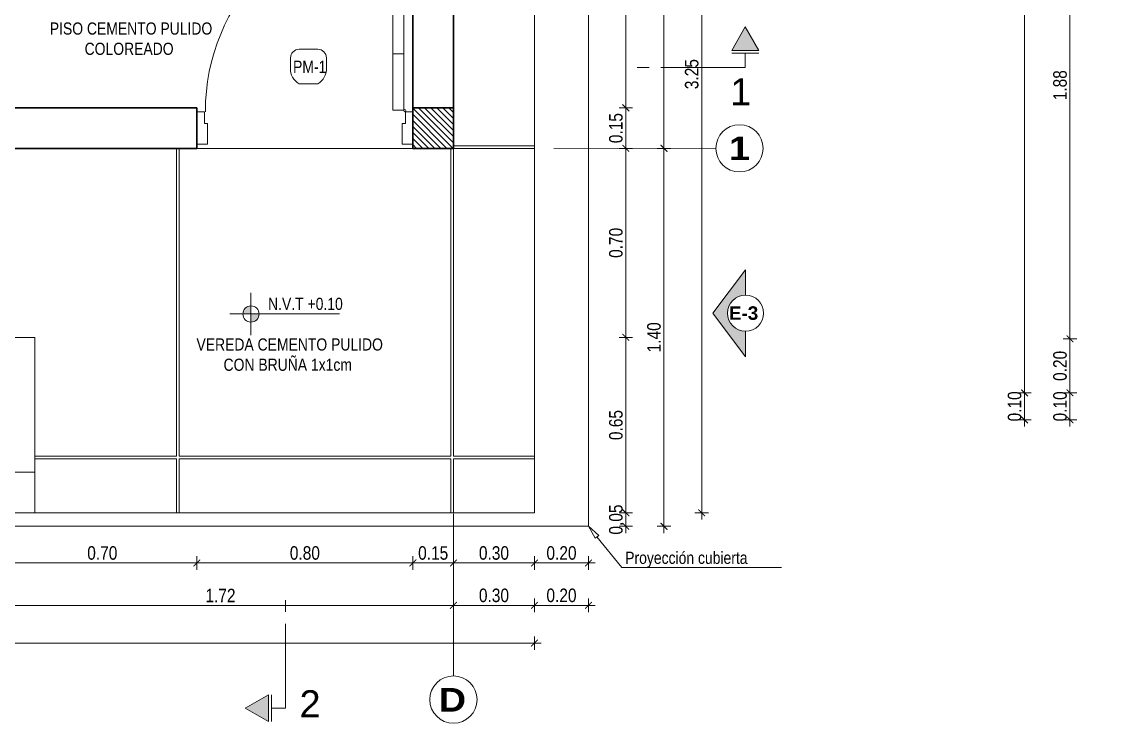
# Model space of a CAD drawing. Header units: metres. Extents: x 115.1 to 149.6, y 26.3 to 56.6.
# Drawn here: x 120.459 to 124.495, y 51.591 to 54.189 of the extents above; entities that cross this region are included whole.
import ezdxf
from ezdxf import colors
from ezdxf.entities.mleader import LeaderData, LeaderLine
from ezdxf.enums import TextEntityAlignment as Align
from ezdxf.math import Vec2, Vec3

# ---------------------------------------------------------------- set-up
doc = ezdxf.new("R2010")
doc.units = ezdxf.units.M
doc.linetypes.add('ACAD_ISO02W100', pattern=[15, 12, -3])
doc.linetypes.add('ACAD_ISO04W100', pattern=[30, 24, -3, 0, -3])
doc.layers.get('0').update_dxf_attribs({"color": 250})
doc.layers.get('Defpoints').update_dxf_attribs({"color": 30, "lineweight": 9})
for name, color, linetype, lineweight in [('-Achurado', 251, 'Continuous', 5), ('-Acotado', 251, 'Continuous', 5), ('-Eje', 1, 'ACAD_ISO04W100', 9), ('-Proyeccion', 85, 'ACAD_ISO02W100', 9), ('-Textos', 7, 'Continuous', 20), ('-Vista', 148, 'Continuous', 9), ('FIC-2ES_CONCRETO 210', 251, 'Continuous', 30), ('ProfileEdges', 252, 'Continuous', 9)]:
    doc.layers.add(name, color=color, linetype=linetype, lineweight=lineweight)
doc.layers.add('A_50_CotasExter', color=253, linetype='Continuous')
doc.layers.add('VISTAS', color=7, linetype='Continuous', lineweight=5, true_color=0x383838)
doc.styles.add('-Arial', font='arial.ttf')
doc.styles.add('-Arial Narrow', font='ARIALN.TTF')
doc.styles.add('ARIALNEG', font='arialbd.ttf')
doc.dimstyles.new('Esc 1_20n', dxfattribs={"dimscale": 0.02, "dimtxt": 2, "dimasz": 1, "dimexe": 1, "dimexo": 1, "dimgap": 0.45, "dimtad": 1, "dimtoh": 1, "dimzin": 3, "dimdsep": 46, "dimtxsty": '-Arial Narrow', "dimblk": 'ARCHTICK', "dimcen": 1, "dimdle": 1, "dimclrd": 252, "dimclre": 252, "dimclrt": 252, "dimadec": 0, "dimazin": 0, "dimtfac": 1, "dimtix": 1, "dimtmove": 1, "dimatfit": 2, "dimldrblk": 'ARCHTICK', "dimfxl": 1, "dimfxlon": 1, "dimtolj": 2, "dimlwd": 5, "dimlwe": 5, "dimarcsym": 0})

# ---------------------------------------------------------------- blocks, each defined once
blk = doc.blocks.new('A$C562401CD')
at = {"layer": 'ProfileEdges', "color": 253, "lineweight": 5}
for p, q in [((0.8167, 1.4127), (0.8167, 1.4265)), ((0.8167, 1.4265), (0.8617, 1.4265)), ((0.8617, 1.4265), (0.8617, 1.4175)), ((0.8617, 1.404), (0.8617, 1.4175)), ((0.8167, 1.0803), (0.8167, 1.0665)), ((0.8167, 1.0665), (0.8617, 1.0665)), ((0.8617, 1.089), (0.8617, 1.0755)), ((0.8617, 1.0665), (0.8617, 1.0755))]:
    blk.add_line(p, q, dxfattribs=at)
for points in [[(0.8617, 1.6605), (0.8167, 1.6605), (0.8167, 1.4265), (0.8617, 1.4265), (0.8617, 1.6605)], [(0.8167, 1.0803), (0.8167, 1.4127)], [(0.8617, 1.404), (0.8617, 1.089)], [(0.8617, 1.0665), (0.8167, 1.0665), (0.8167, 0.8325), (0.8617, 0.8325), (0.8617, 1.0665)], [(0.0315, 0.7763), (0.0315, 0.8258), (0, 0.8258), (0, 0.6908), (0.045, 0.6908), (0.045, 0.7763), (0.0315, 0.7763)], [(0.8685, 0.7763), (0.8685, 0.8258), (0.9, 0.8258), (0.9, 0.6908), (0.855, 0.6908), (0.855, 0.7763), (0.8685, 0.7763)]]:
    blk.add_lwpolyline(points, dxfattribs=at)
blk.add_circle((0.8662, 0.8303, 0), 0.0045, dxfattribs=at)
blk.add_arc((0.8662, 0.8303, 0), 0.8303, 90.3108, 180.3108, dxfattribs=at)
blk = doc.blocks.new('Corte Vertical 1_1000')
at = {"layer": '-Eje'}
blk.add_hatch(color=256, dxfattribs=at).paths.add_polyline_path([(13.34, -3.56), (9.86, -1.57), (9.86, -5.55)])
for p, q in [((9.44, -1.57), (9.44, -5.55)), ((9.44, -3.56), (7.34, -3.56))]:
    blk.add_line(p, q, dxfattribs=at)
blk.add_lwpolyline([(13.34, -3.56), (9.86, -5.55), (9.86, -1.57)], close=True, dxfattribs=at)
for points in [[(7.34, -3.56), (7.34, -16.05)], [(7.34, -14.25), (7.34, -16)], [(7.34, -17.81), (7.34, -19.56)]]:
    blk.add_lwpolyline(points, dxfattribs=at)
at = {"layer": '-Eje', "style": '-Arial'}
blk.add_attdef('A', text='', height=4, dxfattribs=at).set_placement((3.71, -4.24), align=Align.MIDDLE)
blk = doc.blocks.new('Nivel Planta 1_1000')
at = {"layer": '-Acotado'}
h = blk.add_hatch(color=256, dxfattribs=at)
h.paths.add_polyline_path([(0, 1.2, 0.414214), (-1.2, 0), (0, 0)])
h.paths.add_polyline_path([(0, -1.2, 0.414214), (1.2, 0), (0, 0)])
for p, q in [((0, 3.14), (0, -3.14)), ((-3.14, 0), (13.1, 0))]:
    blk.add_line(p, q, dxfattribs=at)
blk.add_circle((0, 0), 1.2, dxfattribs=at)
at = {"layer": '-Acotado', "style": '-Arial Narrow'}
blk.add_attdef('NIVEL', (2.54, 0.6), '', height=1.8, dxfattribs=at)
blk = doc.blocks.new('_ArchTick')
at = {"color": 0, "linetype": 'ByBlock', "const_width": 0.15}
blk.add_lwpolyline([(-0.5, -0.5), (0.5, 0.5)], dxfattribs=at)
blk = doc.blocks.new('*D220')
at = {"layer": 'A_50_CotasExter', "color": 252, "lineweight": 5, "transparency": 16777216}
for p, q in [((122.695, 55.1951), (122.695, 53.8451)), ((122.67, 55.1701), (122.72, 55.1701)), ((122.67, 53.8701), (122.72, 53.8701))]:
    blk.add_line(p, q, dxfattribs=at)
at = {"layer": 'Defpoints', "color": 0, "transparency": 16777216}
for p in [(122.0567, 55.1701), (122.0567, 53.8701), (122.695, 53.8701)]:
    blk.add_point(p, dxfattribs=at)
at = {"layer": 'A_50_CotasExter', "color": 252, "lineweight": 5, "transparency": 16777216, "xscale": 0.025, "yscale": 0.025, "zscale": 0.025}
for p, rotation in [((122.695, 55.1701), 90), ((122.695, 53.8701), 270)]:
    blk.add_blockref('_ArchTick', p, dxfattribs=dict(at, rotation=rotation))
at = {"layer": 'A_50_CotasExter', "color": 252, "transparency": 16777216, "insert": (122.6582, 54.5201), "char_height": 0.05, "attachment_point": 5, "rotation": 90, "style": '-Arial Narrow'}
blk.add_mtext('\\A2;1.30', dxfattribs=at)
blk = doc.blocks.new('*D221')
at = {"layer": 'A_50_CotasExter', "color": 252, "lineweight": 5, "transparency": 16777216}
for p, q in [((122.695, 53.8951), (122.695, 53.6951)), ((122.67, 53.8701), (122.72, 53.8701)), ((122.67, 53.7201), (122.72, 53.7201))]:
    blk.add_line(p, q, dxfattribs=at)
at = {"layer": 'Defpoints', "color": 0, "transparency": 16777216}
for p in [(122.0567, 53.8701), (122.0567, 53.7201), (122.695, 53.7201)]:
    blk.add_point(p, dxfattribs=at)
at = {"layer": 'A_50_CotasExter', "color": 252, "lineweight": 5, "transparency": 16777216, "xscale": 0.025, "yscale": 0.025, "zscale": 0.025}
for p, rotation in [((122.695, 53.8701), 90), ((122.695, 53.7201), 270)]:
    blk.add_blockref('_ArchTick', p, dxfattribs=dict(at, rotation=rotation))
at = {"layer": 'A_50_CotasExter', "color": 252, "transparency": 16777216, "insert": (122.6582, 53.7951), "char_height": 0.05, "attachment_point": 5, "rotation": 90, "style": '-Arial Narrow'}
blk.add_mtext('\\A2;0.15', dxfattribs=at)
blk = doc.blocks.new('*D222')
at = {"layer": 'A_50_CotasExter', "color": 252, "lineweight": 5, "transparency": 16777216}
for p, q in [((122.695, 53.7451), (122.695, 52.9951)), ((122.67, 53.7201), (122.72, 53.7201)), ((122.67, 53.0201), (122.72, 53.0201))]:
    blk.add_line(p, q, dxfattribs=at)
at = {"layer": 'Defpoints', "color": 0, "transparency": 16777216}
for p in [(122.0567, 53.7201), (120.5067, 53.0201), (122.695, 53.0201)]:
    blk.add_point(p, dxfattribs=at)
at = {"layer": 'A_50_CotasExter', "color": 252, "lineweight": 5, "transparency": 16777216, "xscale": 0.025, "yscale": 0.025, "zscale": 0.025}
for p, rotation in [((122.695, 53.7201), 90), ((122.695, 53.0201), 270)]:
    blk.add_blockref('_ArchTick', p, dxfattribs=dict(at, rotation=rotation))
at = {"layer": 'A_50_CotasExter', "color": 252, "transparency": 16777216, "insert": (122.6582, 53.3701), "char_height": 0.05, "attachment_point": 5, "rotation": 90, "style": '-Arial Narrow'}
blk.add_mtext('\\A2;0.70', dxfattribs=at)
blk = doc.blocks.new('*D223')
at = {"layer": 'A_50_CotasExter', "color": 252, "lineweight": 5, "transparency": 16777216}
for p, q in [((122.695, 53.0451), (122.695, 52.3451)), ((122.67, 53.0201), (122.72, 53.0201)), ((122.67, 52.3701), (122.72, 52.3701))]:
    blk.add_line(p, q, dxfattribs=at)
at = {"layer": 'Defpoints', "color": 0, "transparency": 16777216}
for p in [(120.5067, 53.0201), (122.3567, 52.3701), (122.695, 52.3701)]:
    blk.add_point(p, dxfattribs=at)
at = {"layer": 'A_50_CotasExter', "color": 252, "lineweight": 5, "transparency": 16777216, "xscale": 0.025, "yscale": 0.025, "zscale": 0.025}
for p, rotation in [((122.695, 53.0201), 90), ((122.695, 52.3701), 270)]:
    blk.add_blockref('_ArchTick', p, dxfattribs=dict(at, rotation=rotation))
at = {"layer": 'A_50_CotasExter', "color": 252, "transparency": 16777216, "insert": (122.6582, 52.6951), "char_height": 0.05, "attachment_point": 5, "rotation": 90, "style": '-Arial Narrow'}
blk.add_mtext('\\A2;0.65', dxfattribs=at)
blk = doc.blocks.new('*D224')
at = {"layer": 'A_50_CotasExter', "color": 252, "lineweight": 5, "transparency": 16777216}
for p, q in [((122.67, 52.3701), (122.72, 52.3701)), ((122.695, 52.3701), (122.695, 52.3951)), ((122.695, 52.3701), (122.695, 52.3201)), ((122.67, 52.3201), (122.72, 52.3201)), ((122.695, 52.3201), (122.695, 52.2951))]:
    blk.add_line(p, q, dxfattribs=at)
at = {"layer": 'Defpoints', "color": 0, "transparency": 16777216}
for p in [(122.3567, 52.3701), (122.5567, 52.3201), (122.695, 52.3201)]:
    blk.add_point(p, dxfattribs=at)
at = {"layer": 'A_50_CotasExter', "color": 252, "lineweight": 5, "transparency": 16777216, "xscale": 0.025, "yscale": 0.025, "zscale": 0.025}
for p, rotation in [((122.695, 52.3701), 270), ((122.695, 52.3201), 90)]:
    blk.add_blockref('_ArchTick', p, dxfattribs=dict(at, rotation=rotation))
at = {"layer": 'A_50_CotasExter', "color": 252, "transparency": 16777216, "insert": (122.6582, 52.3451), "char_height": 0.05, "attachment_point": 5, "rotation": 90, "style": '-Arial Narrow'}
blk.add_mtext('\\A2;0.05', dxfattribs=at)
blk = doc.blocks.new('*D225')
at = {"layer": 'A_50_CotasExter', "color": 252, "lineweight": 5, "transparency": 16777216}
for p, q in [((122.8361, 52.2951), (122.8361, 53.7452)), ((122.8111, 53.7202), (122.8611, 53.7202)), ((122.8111, 52.3201), (122.8611, 52.3201))]:
    blk.add_line(p, q, dxfattribs=at)
at = {"layer": 'Defpoints', "color": 0, "transparency": 16777216}
for p in [(122.5567, 53.7202), (122.8361, 53.7202), (122.5567, 52.3201)]:
    blk.add_point(p, dxfattribs=at)
at = {"layer": 'A_50_CotasExter', "color": 252, "lineweight": 5, "transparency": 16777216, "xscale": 0.025, "yscale": 0.025, "zscale": 0.025}
for p, rotation in [((122.8361, 53.7202), 90), ((122.8361, 52.3201), 270)]:
    blk.add_blockref('_ArchTick', p, dxfattribs=dict(at, rotation=rotation))
at = {"layer": 'A_50_CotasExter', "color": 252, "transparency": 16777216, "insert": (122.7993, 53.0202), "char_height": 0.05, "attachment_point": 5, "rotation": 90, "style": '-Arial Narrow'}
blk.add_mtext('\\A2;1.40', dxfattribs=at)
blk = doc.blocks.new('*D226')
at = {"layer": 'A_50_CotasExter', "color": 252, "lineweight": 5, "transparency": 16777216}
for p, q in [((122.8361, 53.6952), (122.8361, 55.3451)), ((122.8111, 55.3201), (122.8611, 55.3201)), ((122.8111, 53.7202), (122.8611, 53.7202))]:
    blk.add_line(p, q, dxfattribs=at)
at = {"layer": 'Defpoints', "color": 0, "transparency": 16777216}
for p in [(122.0567, 55.3201), (122.8361, 55.3201), (122.5567, 53.7202)]:
    blk.add_point(p, dxfattribs=at)
at = {"layer": 'A_50_CotasExter', "color": 252, "lineweight": 5, "transparency": 16777216, "xscale": 0.025, "yscale": 0.025, "zscale": 0.025}
for p, rotation in [((122.8361, 55.3201), 90), ((122.8361, 53.7202), 270)]:
    blk.add_blockref('_ArchTick', p, dxfattribs=dict(at, rotation=rotation))
at = {"layer": 'A_50_CotasExter', "color": 252, "transparency": 16777216, "insert": (122.7993, 54.5202), "char_height": 0.05, "attachment_point": 5, "rotation": 90, "style": '-Arial Narrow'}
blk.add_mtext('\\A2;1.60', dxfattribs=at)
blk = doc.blocks.new('*D229')
at = {"layer": 'A_50_CotasExter', "color": 252, "lineweight": 5, "transparency": 16777216}
for p, q in [((122.9757, 52.3451), (122.9757, 55.6451)), ((122.9507, 55.6201), (123.0007, 55.6201)), ((122.9507, 52.3701), (123.0007, 52.3701))]:
    blk.add_line(p, q, dxfattribs=at)
at = {"layer": 'Defpoints', "color": 0, "transparency": 16777216}
for p in [(122.3567, 55.6201), (122.9757, 55.6201), (122.3567, 52.3701)]:
    blk.add_point(p, dxfattribs=at)
at = {"layer": 'A_50_CotasExter', "color": 252, "lineweight": 5, "transparency": 16777216, "xscale": 0.025, "yscale": 0.025, "zscale": 0.025}
for p, rotation in [((122.9757, 55.6201), 90), ((122.9757, 52.3701), 270)]:
    blk.add_blockref('_ArchTick', p, dxfattribs=dict(at, rotation=rotation))
at = {"layer": 'A_50_CotasExter', "color": 252, "transparency": 16777216, "insert": (122.939, 53.9951), "char_height": 0.05, "attachment_point": 5, "rotation": 90, "style": '-Arial Narrow'}
blk.add_mtext('\\A2;3.25', dxfattribs=at)
blk = doc.blocks.new('*D261')
at = {"layer": 'A_50_CotasExter', "color": 252, "lineweight": 5, "transparency": 16777216}
for p, q in [((120.4067, 52.2092), (120.4067, 52.1592)), ((121.1067, 52.2092), (121.1067, 52.1592)), ((120.3817, 52.1842), (121.1317, 52.1842))]:
    blk.add_line(p, q, dxfattribs=at)
at = {"layer": 'Defpoints', "color": 0, "transparency": 16777216}
for p in [(120.4067, 53.7201), (121.1067, 53.7201), (121.1067, 52.1842)]:
    blk.add_point(p, dxfattribs=at)
at = {"layer": 'A_50_CotasExter', "color": 252, "lineweight": 5, "transparency": 16777216, "xscale": 0.025, "yscale": 0.025, "zscale": 0.025}
for p, rotation in [((120.4067, 52.1842), 180.0000000000041), ((121.1067, 52.1842), 4.071109992273301e-12)]:
    blk.add_blockref('_ArchTick', p, dxfattribs=dict(at, rotation=rotation))
at = {"layer": 'A_50_CotasExter', "color": 252, "transparency": 16777216, "insert": (120.7567, 52.221), "char_height": 0.05, "attachment_point": 5, "style": '-Arial Narrow'}
blk.add_mtext('\\A2;0.70', dxfattribs=at)
blk = doc.blocks.new('*D262')
at = {"layer": 'A_50_CotasExter', "color": 252, "lineweight": 5, "transparency": 16777216}
for p, q in [((121.1067, 52.2092), (121.1067, 52.1592)), ((121.9067, 52.2092), (121.9067, 52.1592)), ((121.0817, 52.1842), (121.9317, 52.1842))]:
    blk.add_line(p, q, dxfattribs=at)
at = {"layer": 'Defpoints', "color": 0, "transparency": 16777216}
for p in [(121.1067, 53.7201), (121.9067, 53.7201), (121.9067, 52.1842)]:
    blk.add_point(p, dxfattribs=at)
at = {"layer": 'A_50_CotasExter', "color": 252, "lineweight": 5, "transparency": 16777216, "xscale": 0.025, "yscale": 0.025, "zscale": 0.025}
for p, rotation in [((121.1067, 52.1842), 180.0000000000041), ((121.9067, 52.1842), 4.071109992273301e-12)]:
    blk.add_blockref('_ArchTick', p, dxfattribs=dict(at, rotation=rotation))
at = {"layer": 'A_50_CotasExter', "color": 252, "transparency": 16777216, "insert": (121.5067, 52.221), "char_height": 0.05, "attachment_point": 5, "style": '-Arial Narrow'}
blk.add_mtext('\\A2;0.80', dxfattribs=at)
blk = doc.blocks.new('*D263')
at = {"layer": 'A_50_CotasExter', "color": 252, "lineweight": 5, "transparency": 16777216}
for p, q in [((121.9067, 52.2092), (121.9067, 52.1592)), ((122.0567, 52.2092), (122.0567, 52.1592)), ((121.8817, 52.1842), (122.0817, 52.1842))]:
    blk.add_line(p, q, dxfattribs=at)
at = {"layer": 'Defpoints', "color": 0, "transparency": 16777216}
for p in [(121.9067, 53.7201), (122.0567, 53.7201), (122.0567, 52.1842)]:
    blk.add_point(p, dxfattribs=at)
at = {"layer": 'A_50_CotasExter', "color": 252, "lineweight": 5, "transparency": 16777216, "xscale": 0.025, "yscale": 0.025, "zscale": 0.025}
for p, rotation in [((121.9067, 52.1842), 180.0000000000041), ((122.0567, 52.1842), 4.071109992273301e-12)]:
    blk.add_blockref('_ArchTick', p, dxfattribs=dict(at, rotation=rotation))
at = {"layer": 'A_50_CotasExter', "color": 252, "transparency": 16777216, "insert": (121.9817, 52.221), "char_height": 0.05, "attachment_point": 5, "style": '-Arial Narrow'}
blk.add_mtext('\\A2;0.15', dxfattribs=at)
blk = doc.blocks.new('*D264')
at = {"layer": 'A_50_CotasExter', "color": 252, "lineweight": 5, "transparency": 16777216}
for p, q in [((122.0567, 52.2092), (122.0567, 52.1592)), ((122.3567, 52.2092), (122.3567, 52.1592)), ((122.0317, 52.1842), (122.3817, 52.1842))]:
    blk.add_line(p, q, dxfattribs=at)
at = {"layer": 'Defpoints', "color": 0, "transparency": 16777216}
for p in [(122.0567, 53.7201), (122.3567, 53.7201), (122.3567, 52.1842)]:
    blk.add_point(p, dxfattribs=at)
at = {"layer": 'A_50_CotasExter', "color": 252, "lineweight": 5, "transparency": 16777216, "xscale": 0.025, "yscale": 0.025, "zscale": 0.025}
for p, rotation in [((122.0567, 52.1842), 180.0000000000041), ((122.3567, 52.1842), 4.071109992273301e-12)]:
    blk.add_blockref('_ArchTick', p, dxfattribs=dict(at, rotation=rotation))
at = {"layer": 'A_50_CotasExter', "color": 252, "transparency": 16777216, "insert": (122.2067, 52.221), "char_height": 0.05, "attachment_point": 5, "style": '-Arial Narrow'}
blk.add_mtext('\\A2;0.30', dxfattribs=at)
blk = doc.blocks.new('*D265')
at = {"layer": 'A_50_CotasExter', "color": 252, "lineweight": 5, "transparency": 16777216}
for p, q in [((122.3567, 52.2092), (122.3567, 52.1592)), ((122.5567, 52.2092), (122.5567, 52.1592)), ((122.3317, 52.1842), (122.5817, 52.1842))]:
    blk.add_line(p, q, dxfattribs=at)
at = {"layer": 'Defpoints', "color": 0, "transparency": 16777216}
for p in [(122.3567, 53.7201), (122.5567, 53.7202), (122.5567, 52.1842)]:
    blk.add_point(p, dxfattribs=at)
at = {"layer": 'A_50_CotasExter', "color": 252, "lineweight": 5, "transparency": 16777216, "xscale": 0.025, "yscale": 0.025, "zscale": 0.025}
for p, rotation in [((122.3567, 52.1842), 180.0000000000041), ((122.5567, 52.1842), 4.071109992273301e-12)]:
    blk.add_blockref('_ArchTick', p, dxfattribs=dict(at, rotation=rotation))
at = {"layer": 'A_50_CotasExter', "color": 252, "transparency": 16777216, "insert": (122.4567, 52.221), "char_height": 0.05, "attachment_point": 5, "style": '-Arial Narrow'}
blk.add_mtext('\\A2;0.20', dxfattribs=at)
blk = doc.blocks.new('*D266')
at = {"layer": 'A_50_CotasExter', "color": 252, "lineweight": 5, "transparency": 16777216}
for p, q in [((122.3567, 52.0522), (122.3567, 52.0022)), ((122.5567, 52.0522), (122.5567, 52.0022)), ((122.5817, 52.0272), (122.3317, 52.0272))]:
    blk.add_line(p, q, dxfattribs=at)
at = {"layer": 'Defpoints', "color": 0, "transparency": 16777216}
for p in [(122.3567, 52.3201), (122.5567, 52.3201), (122.3567, 52.0272)]:
    blk.add_point(p, dxfattribs=at)
at = {"layer": 'A_50_CotasExter', "color": 252, "lineweight": 5, "transparency": 16777216, "xscale": 0.025, "yscale": 0.025, "zscale": 0.025}
for p, rotation in [((122.3567, 52.0272), 179.999999999998), ((122.5567, 52.0272), 359.999999999998)]:
    blk.add_blockref('_ArchTick', p, dxfattribs=dict(at, rotation=rotation))
at = {"layer": 'A_50_CotasExter', "color": 252, "transparency": 16777216, "insert": (122.4567, 52.064), "char_height": 0.05, "attachment_point": 5, "style": '-Arial Narrow'}
blk.add_mtext('\\A2;0.20', dxfattribs=at)
blk = doc.blocks.new('*D267')
at = {"layer": 'A_50_CotasExter', "color": 252, "lineweight": 5, "transparency": 16777216}
for p, q in [((122.0567, 52.0522), (122.0567, 52.0022)), ((122.3567, 52.0522), (122.3567, 52.0022)), ((122.3817, 52.0272), (122.0317, 52.0272))]:
    blk.add_line(p, q, dxfattribs=at)
at = {"layer": 'Defpoints', "color": 0, "transparency": 16777216}
for p in [(122.0567, 52.3701), (122.3567, 52.3201), (122.0567, 52.0272)]:
    blk.add_point(p, dxfattribs=at)
at = {"layer": 'A_50_CotasExter', "color": 252, "lineweight": 5, "transparency": 16777216, "xscale": 0.025, "yscale": 0.025, "zscale": 0.025, "rotation": 180}
blk.add_blockref('_ArchTick', (122.0567, 52.0272), dxfattribs=at)
at = {"layer": 'A_50_CotasExter', "color": 252, "lineweight": 5, "transparency": 16777216, "xscale": 0.025, "yscale": 0.025, "zscale": 0.025}
blk.add_blockref('_ArchTick', (122.3567, 52.0272), dxfattribs=at)
at = {"layer": 'A_50_CotasExter', "color": 252, "transparency": 16777216, "insert": (122.2067, 52.064), "char_height": 0.05, "attachment_point": 5, "style": '-Arial Narrow'}
blk.add_mtext('\\A2;0.30', dxfattribs=at)
blk = doc.blocks.new('*D268')
at = {"layer": 'A_50_CotasExter', "color": 252, "lineweight": 5, "transparency": 16777216}
for p, q in [((120.3317, 52.0522), (120.3317, 52.0022)), ((122.0567, 52.0522), (122.0567, 52.0022)), ((122.0817, 52.0272), (120.3067, 52.0272))]:
    blk.add_line(p, q, dxfattribs=at)
at = {"layer": 'Defpoints', "color": 0, "transparency": 16777216}
for p in [(120.3317, 52.3701), (122.0567, 52.3701), (120.3317, 52.0272)]:
    blk.add_point(p, dxfattribs=at)
at = {"layer": 'A_50_CotasExter', "color": 252, "lineweight": 5, "transparency": 16777216, "xscale": 0.025, "yscale": 0.025, "zscale": 0.025, "rotation": 180}
blk.add_blockref('_ArchTick', (120.3317, 52.0272), dxfattribs=at)
at = {"layer": 'A_50_CotasExter', "color": 252, "lineweight": 5, "transparency": 16777216, "xscale": 0.025, "yscale": 0.025, "zscale": 0.025}
blk.add_blockref('_ArchTick', (122.0567, 52.0272), dxfattribs=at)
at = {"layer": 'A_50_CotasExter', "color": 252, "transparency": 16777216, "insert": (121.1942, 52.0636), "char_height": 0.05, "attachment_point": 5, "style": '-Arial Narrow'}
blk.add_mtext('\\A2;1.72', dxfattribs=at)
blk = doc.blocks.new('*D273')
at = {"layer": 'A_50_CotasExter', "color": 252, "lineweight": 5, "transparency": 16777216}
for p, q in [((116.6317, 51.8873), (122.3817, 51.8873)), ((116.6567, 51.9123), (116.6567, 51.8623)), ((122.3567, 51.9123), (122.3567, 51.8623))]:
    blk.add_line(p, q, dxfattribs=at)
at = {"layer": 'Defpoints', "color": 0, "transparency": 16777216}
for p in [(116.6567, 52.3701), (122.3567, 52.3701), (122.3567, 51.8873)]:
    blk.add_point(p, dxfattribs=at)
at = {"layer": 'A_50_CotasExter', "color": 252, "lineweight": 5, "transparency": 16777216, "xscale": 0.025, "yscale": 0.025, "zscale": 0.025}
for p, rotation in [((116.6567, 51.8873), 179.9998676933556), ((122.3567, 51.8873), 359.9998676933557)]:
    blk.add_blockref('_ArchTick', p, dxfattribs=dict(at, rotation=rotation))
at = {"layer": 'A_50_CotasExter', "color": 252, "transparency": 16777216, "insert": (119.5067, 51.9241), "char_height": 0.05, "attachment_point": 5, "rotation": 359.9999, "style": '-Arial Narrow'}
blk.add_mtext('\\A2;5.70', dxfattribs=at)
blk = doc.blocks.new('_ClosedBlank')
at = {"color": 0, "linetype": 'ByBlock', "lineweight": -2}
for p, q in [((-1, 0.167), (0, 0)), ((-1, 0.167), (-1, -0.167)), ((0, 0), (-1, -0.167))]:
    blk.add_line(p, q, dxfattribs=at)
blk = doc.blocks.new('*D356')
at = {"layer": 'A_50_CotasExter', "color": 252, "lineweight": 5, "transparency": 16777216}
for p, q in [((124.3642, 52.8143), (124.3142, 52.8143)), ((124.3392, 52.8143), (124.3392, 52.8393)), ((124.3392, 52.7143), (124.3392, 52.8143)), ((124.3642, 52.7143), (124.3142, 52.7143)), ((124.3392, 52.7143), (124.3392, 52.6893))]:
    blk.add_line(p, q, dxfattribs=at)
at = {"layer": 'Defpoints', "color": 0, "transparency": 16777216}
for p in [(124.3392, 52.8143), (124.7662, 52.8143), (124.7662, 52.7143)]:
    blk.add_point(p, dxfattribs=at)
at = {"layer": 'A_50_CotasExter', "color": 252, "lineweight": 5, "transparency": 16777216, "xscale": 0.025, "yscale": 0.025, "zscale": 0.025}
for p, rotation in [((124.3392, 52.8143), 270), ((124.3392, 52.7143), 90)]:
    blk.add_blockref('_ArchTick', p, dxfattribs=dict(at, rotation=rotation))
at = {"layer": 'A_50_CotasExter', "color": 252, "transparency": 16777216, "insert": (124.3025, 52.7643), "char_height": 0.05, "attachment_point": 5, "rotation": 90, "style": '-Arial Narrow'}
blk.add_mtext('\\A2;0.10', dxfattribs=at)
blk = doc.blocks.new('*D357')
at = {"layer": 'A_50_CotasExter', "color": 252, "lineweight": 5, "transparency": 16777216}
for p, q in [((124.3642, 53.0143), (124.3142, 53.0143)), ((124.3392, 52.7893), (124.3392, 53.0393)), ((124.3642, 52.8143), (124.3142, 52.8143))]:
    blk.add_line(p, q, dxfattribs=at)
at = {"layer": 'Defpoints', "color": 0, "transparency": 16777216}
for p in [(124.3392, 53.0143), (125.0662, 53.0143), (124.7662, 52.8143)]:
    blk.add_point(p, dxfattribs=at)
at = {"layer": 'A_50_CotasExter', "color": 252, "lineweight": 5, "transparency": 16777216, "xscale": 0.025, "yscale": 0.025, "zscale": 0.025}
for p, rotation in [((124.3392, 53.0143), 90), ((124.3392, 52.8143), 270)]:
    blk.add_blockref('_ArchTick', p, dxfattribs=dict(at, rotation=rotation))
at = {"layer": 'A_50_CotasExter', "color": 252, "transparency": 16777216, "insert": (124.3025, 52.9143), "char_height": 0.05, "attachment_point": 5, "rotation": 90, "style": '-Arial Narrow'}
blk.add_mtext('\\A2;0.20', dxfattribs=at)
blk = doc.blocks.new('*D358')
at = {"layer": 'A_50_CotasExter', "color": 252, "lineweight": 5, "transparency": 16777216}
for p, q in [((124.3392, 52.9893), (124.3392, 54.9185)), ((124.3642, 54.8935), (124.3142, 54.8935)), ((124.3642, 53.0143), (124.3142, 53.0143))]:
    blk.add_line(p, q, dxfattribs=at)
at = {"layer": 'Defpoints', "color": 0, "transparency": 16777216}
for p in [(124.3392, 54.8935), (125.0662, 54.8935), (125.0662, 53.0143)]:
    blk.add_point(p, dxfattribs=at)
at = {"layer": 'A_50_CotasExter', "color": 252, "lineweight": 5, "transparency": 16777216, "xscale": 0.025, "yscale": 0.025, "zscale": 0.025}
for p, rotation in [((124.3392, 54.8935), 90), ((124.3392, 53.0143), 270)]:
    blk.add_blockref('_ArchTick', p, dxfattribs=dict(at, rotation=rotation))
at = {"layer": 'A_50_CotasExter', "color": 252, "transparency": 16777216, "insert": (124.3025, 53.9539), "char_height": 0.05, "attachment_point": 5, "rotation": 90, "style": '-Arial Narrow'}
blk.add_mtext('\\A2;1.88', dxfattribs=at)
blk = doc.blocks.new('*D359')
at = {"layer": 'A_50_CotasExter', "color": 252, "lineweight": 5, "transparency": 16777216}
for p, q in [((124.196, 52.8143), (124.146, 52.8143)), ((124.171, 52.8143), (124.171, 52.8393)), ((124.171, 52.7143), (124.171, 52.8143)), ((124.196, 52.7143), (124.146, 52.7143)), ((124.171, 52.7143), (124.171, 52.6893))]:
    blk.add_line(p, q, dxfattribs=at)
at = {"layer": 'Defpoints', "color": 0, "transparency": 16777216}
for p in [(124.171, 52.8143), (124.7662, 52.8143), (124.7662, 52.7143)]:
    blk.add_point(p, dxfattribs=at)
at = {"layer": 'A_50_CotasExter', "color": 252, "lineweight": 5, "transparency": 16777216, "xscale": 0.025, "yscale": 0.025, "zscale": 0.025}
for p, rotation in [((124.171, 52.8143), 270), ((124.171, 52.7143), 90)]:
    blk.add_blockref('_ArchTick', p, dxfattribs=dict(at, rotation=rotation))
at = {"layer": 'A_50_CotasExter', "color": 252, "transparency": 16777216, "insert": (124.1343, 52.7643), "char_height": 0.05, "attachment_point": 5, "rotation": 90, "style": '-Arial Narrow'}
blk.add_mtext('\\A2;0.10', dxfattribs=at)
blk = doc.blocks.new('*D361')
at = {"layer": 'A_50_CotasExter', "color": 252, "lineweight": 5, "transparency": 16777216}
for p, q in [((124.171, 52.7893), (124.171, 55.8336)), ((124.196, 55.8086), (124.146, 55.8086)), ((124.146, 52.8143), (124.196, 52.8143))]:
    blk.add_line(p, q, dxfattribs=at)
at = {"layer": 'Defpoints', "color": 0, "transparency": 16777216}
for p in [(124.171, 55.8086), (124.5665, 55.8086), (119.3158, 52.8143)]:
    blk.add_point(p, dxfattribs=at)
at = {"layer": 'A_50_CotasExter', "color": 252, "lineweight": 5, "transparency": 16777216, "xscale": 0.025, "yscale": 0.025, "zscale": 0.025}
for p, rotation in [((124.171, 55.8086), 90), ((124.171, 52.8143), 270)]:
    blk.add_blockref('_ArchTick', p, dxfattribs=dict(at, rotation=rotation))
at = {"layer": 'A_50_CotasExter', "color": 252, "transparency": 16777216, "insert": (124.1343, 54.3114), "char_height": 0.05, "attachment_point": 5, "rotation": 90, "style": '-Arial Narrow'}
blk.add_mtext('\\A2;2.99', dxfattribs=at)

msp = doc.modelspace()

# ---------------------------------------------------------------- hatches: boundary and pattern name
at = {"layer": '-Achurado', "lineweight": 5, "ltscale": 0.009}
h = msp.add_hatch(dxfattribs=at)
h.set_pattern_fill('ANSI31', color=256, scale=0.005, angle=-90)
h.set_pattern_definition([(315, (1.649993, -0.69779), (0.0112253202, 0.0112253202), [])])
h.paths.add_polyline_path([(121.9067, 53.8701), (121.9067, 53.7201), (122.0567, 53.7201), (122.0567, 53.8701)])
at = {"layer": 'VISTAS', "true_color": 0xc2c2c2}
h = msp.add_hatch(color=9, dxfattribs=at)
h.dxf.hatch_style = 1
h.paths.add_polyline_path([(123.1383, 53.176), (123.1383, 53.2704), (123.0175, 53.1093), (123.1383, 52.9483), (123.1383, 53.0427, -0.198912), (123.0911, 53.0622, -0.668179)])

# ---------------------------------------------------------------- linework, layer by layer
at = {"layer": '-Acotado'}
msp.add_lwpolyline([(121.4855, 54.0871), (121.5546, 54.0871, -0.414214), (121.5865, 54.0552), (121.5865, 54.0165, -0.286478), (121.5546, 53.9595), (121.4855, 53.9595, -0.286478), (121.4536, 54.0165), (121.4536, 54.0552, -0.414214)], format="xyb", close=True, dxfattribs=at)
at = {"layer": '-Eje', "ltscale": 0.025}
for p, q in [((123.0282, 53.7203), (122.3567, 53.7202)), ((122.0567, 51.7657), (122.0567, 52.3701))]:
    msp.add_line(p, q, dxfattribs=at)
at = {"layer": '-Eje', "linetype": 'ByBlock', "ltscale": 0.025}
for centre in [(123.1157, 53.7202), (122.0567, 51.6782)]:
    msp.add_circle(centre, 0.0875, dxfattribs=at)
at = {"layer": '-Proyeccion', "ltscale": 3}
msp.add_lwpolyline([(116.4567, 52.3201), (116.4567, 55.8201), (122.5567, 55.8201), (122.5567, 52.3201)], close=True, dxfattribs=at)
at = {"layer": '-Vista', "color": 254}
for p, q in [((122.3567, 53.7301), (122.0567, 53.7301)), ((121.0317, 53.7201), (121.0317, 52.5801)), ((121.0417, 53.7201), (121.0417, 52.5801)), ((121.9067, 53.7201), (121.1067, 53.7201)), ((122.0467, 53.7201), (122.0467, 52.5801)), ((122.0567, 53.7201), (122.0567, 52.5801)), ((122.3567, 53.7201), (122.0567, 53.7201)), ((120.5067, 52.5801), (121.0317, 52.5801)), ((120.5067, 52.5701), (121.0317, 52.5701)), ((121.0317, 52.5701), (121.0317, 52.3701)), ((121.0417, 52.5801), (122.0467, 52.5801)), ((121.0417, 52.5701), (121.0417, 52.3701)), ((121.0417, 52.5701), (122.0467, 52.5701)), ((122.0467, 52.5701), (122.0467, 52.3701)), ((122.0567, 52.5801), (122.3567, 52.5801)), ((122.0567, 52.5701), (122.0567, 52.3701)), ((122.0567, 52.5701), (122.3567, 52.5701))]:
    msp.add_line(p, q, dxfattribs=at)
at = {"layer": '-Vista', "color": 253, "lineweight": 5}
for p, q in [((120.5067, 53.0201), (119.8393, 53.0201, 0)), ((120.5067, 52.3701), (120.5067, 53.0201)), ((119.8067, 52.5201), (120.5067, 52.5201)), ((120.5067, 52.3701), (118.5067, 52.3701))]:
    msp.add_line(p, q, dxfattribs=at)
at = {"layer": 'FIC-2ES_CONCRETO 210'}
for p, q in [((121.9067, 53.8701), (121.9067, 55.1701)), ((122.0567, 55.1701), (122.0567, 53.8701)), ((121.1067, 53.8701), (120.9567, 53.8701)), ((121.1067, 53.8701), (121.1067, 53.7701)), ((122.0567, 53.8701), (121.9067, 53.8701)), ((121.9067, 53.7201), (121.9067, 53.8701)), ((122.0567, 53.7201), (122.0567, 53.8701)), ((121.1067, 53.7701), (121.1067, 53.7201)), ((120.4067, 53.7201), (120.6831, 53.7201)), ((120.9567, 53.7201), (120.6831, 53.7201)), ((120.9567, 53.7201), (121.1067, 53.7201)), ((122.0567, 53.7201), (121.9067, 53.7201))]:
    msp.add_line(p, q, dxfattribs=at)
at = {"layer": 'FIC-2ES_CONCRETO 210', "ltscale": 0.025}
msp.add_line((120.4067, 53.8701), (120.9567, 53.8701), dxfattribs=at)
at = {"layer": 'ProfileEdges', "lineweight": 5}
msp.add_lwpolyline([(116.6567, 52.3701), (116.6567, 55.6201), (122.3567, 55.6201), (122.3567, 52.3701)], close=True, dxfattribs=at)
at = {"layer": 'VISTAS', "color": 252}
msp.add_lwpolyline([(123.1383, 53.176), (123.1383, 53.2704), (123.0175, 53.1093), (123.1383, 52.9483), (123.1383, 53.0427)], dxfattribs=at)
at = {"layer": 'VISTAS', "color": 250, "true_color": 0x383838}
msp.add_circle((123.1383, 53.1093), 0.0667, dxfattribs=at)
at = {"layer": 'VISTAS', "color": 252}
msp.add_circle((123.1383, 53.1093), 0.0667, dxfattribs=at)

# ---------------------------------------------------------------- block references
at = {"layer": '-Acotado'}
ref = msp.add_blockref('Nivel Planta 1_1000', (121.3071, 53.1066), dxfattribs=dict(at, xscale=0.025, yscale=0.025, zscale=0.025))
ref.add_attrib('NIVEL', 'N.V.T +0.10', (121.3705, 53.1216), dxfattribs={"layer": '-Textos', "height": 0.045, "style": '-Arial Narrow'})
at = {"layer": '-Eje'}
ref = msp.add_blockref('Corte Vertical 1_1000', (123.2261, 53.8366), dxfattribs=dict(at, xscale=-0.025, yscale=0.025, zscale=0.025, rotation=270))
ref.add_attrib('A', '1', dxfattribs={"height": 0.1, "style": '-Arial'}).set_placement((123.1202, 53.9295), align=Align.MIDDLE)
ref = msp.add_blockref('Corte Vertical 1_1000', (121.6188, 51.5576), dxfattribs=dict(at, xscale=0.025, yscale=0.025, zscale=0.025, rotation=180))
ref.add_attrib('A', '2', dxfattribs={"height": 0.1, "style": '-Arial'}).set_placement((121.526, 51.6635), align=Align.MIDDLE)
at = {"xscale": 0.8888883195359466, "yscale": 0.8888883195359466, "zscale": 0.8888883195359466, "rotation": 0.0002239459273990353}
msp.add_blockref('A$C562401CD', (121.1067, 53.1219), dxfattribs=at)

# ---------------------------------------------------------------- texts
at = {"layer": '-Acotado', "color": 7, "char_height": 0.045, "width": 0.839106, "attachment_point": 3, "style": '-Arial Narrow'}
for s, insert in [('\\pxqc; PISO CEMENTO PULIDO\\PCOLOREADO', (121.2755, 54.1865)), ('\\pxqc; VEREDA CEMENTO PULIDO\\PCON BRUÑA 1x1cm', (121.8629, 53.0162))]:
    msp.add_mtext(s, dxfattribs=dict(at, insert=insert))
at = {"layer": '-Textos', "style": '-Arial Narrow'}
msp.add_text('PM-1', height=0.045, dxfattribs=at).set_placement((121.4629, 53.9999))
at = {"layer": '-Textos', "char_height": 0.0875, "attachment_point": 5, "style": '-Arial Narrow'}
for s, insert in [('\\pxqc;{\\fArial Black|b0|i0|c0|p34;1}', (123.1157, 53.7202)), ('\\pxqc;{\\fArial Black|b0|i0|c0|p34;D}', (122.0529, 51.6774))]:
    msp.add_mtext_dynamic_manual_height_columns(s, width=0.294609, gutter_width=12.5, heights=[0.2188], dxfattribs=dict(at, insert=insert))
at = {"layer": 'VISTAS', "color": 252, "insert": (123.1852, 53.135), "char_height": 0.05, "attachment_point": 3, "style": 'ARIALNEG'}
msp.add_mtext_dynamic_manual_height_columns('E-3', width=0.291306, gutter_width=9.7923, heights=[0], dxfattribs=at)

# ---------------------------------------------------------------- dimensions: what is measured, and where the dimension line sits
at = {"layer": 'A_50_CotasExter'}
for base, p1, p2, angle, picture, middle in [((124.171, 55.8086), (119.3158, 52.8143), (124.5665, 55.8086), 270, '*D361', (124.1343, 54.3114)), ((122.8361, 55.3201), (122.5567, 53.7202), (122.0567, 55.3201), 270, '*D226', (122.7993, 54.5202)), ((122.695, 53.8701), (122.0567, 55.1701), (122.0567, 53.8701), 90, '*D220', (122.6582, 54.5201)), ((124.3392, 54.8935), (125.0662, 53.0143), (125.0662, 54.8935), 270, '*D358', (124.3025, 53.9539)), ((122.695, 53.7201), (122.0567, 53.8701), (122.0567, 53.7201), 90, '*D221', (122.6582, 53.7951)), ((122.695, 53.0201), (122.0567, 53.7201), (120.5067, 53.0201), 90, '*D222', (122.6582, 53.3701)), ((121.1067, 52.1842), (120.4067, 53.7201), (121.1067, 53.7201), 180, '*D261', (120.7567, 52.221)), ((121.9067, 52.1842), (121.1067, 53.7201), (121.9067, 53.7201), 180, '*D262', (121.5067, 52.221)), ((122.0567, 52.1842), (121.9067, 53.7201), (122.0567, 53.7201), 180, '*D263', (121.9817, 52.221)), ((122.3567, 52.1842), (122.0567, 53.7201), (122.3567, 53.7201), 180, '*D264', (122.2067, 52.221)), ((122.5567, 52.1842), (122.3567, 53.7201), (122.5567, 53.7202), 180, '*D265', (122.4567, 52.221)), ((122.695, 52.3701), (120.5067, 53.0201), (122.3567, 52.3701), 90, '*D223', (122.6582, 52.6951)), ((124.3392, 53.0143), (124.7662, 52.8143), (125.0662, 53.0143), 270, '*D357', (124.3025, 52.9143)), ((122.695, 52.3201), (122.3567, 52.3701), (122.5567, 52.3201), 90, '*D224', (122.6582, 52.3451))]:
    dim = msp.add_linear_dim(base=base, p1=p1, p2=p2, angle=angle, dimstyle='Esc 1_20n', override={"dimscale": 0.025}, dxfattribs=at)
    dim.commit()
    dim.dimension.update_dxf_attribs({"geometry": picture, "text_midpoint": middle})
for p1, p2, distance, picture, middle in [((122.3567, 52.3701), (122.3567, 55.6201), -0.619, '*D229', (122.939, 53.9951)), ((122.5567, 52.3201), (122.5567, 53.7202), -0.2794, '*D225', (122.7993, 53.0202)), ((124.7662, 52.7143), (124.7662, 52.8143), 0.5951, '*D359', (124.1343, 52.7643)), ((124.7662, 52.7143), (124.7662, 52.8143), 0.4269, '*D356', (124.3025, 52.7643)), ((116.6567, 52.3701), (122.3567, 52.3701), -0.4828, '*D273', (119.5067, 51.9241)), ((122.5567, 52.3201), (122.3567, 52.3201), 0.2929, '*D266', (122.4567, 52.064))]:
    dim = msp.add_aligned_dim(p1=p1, p2=p2, distance=distance, dimstyle='Esc 1_20n', override={"dimscale": 0.025}, dxfattribs=at)
    dim.commit()
    dim.dimension.update_dxf_attribs({"geometry": picture, "text_midpoint": middle})
for base, p1, p2, picture, middle in [((120.33171, 52.02721), (122.0567, 52.37014), (120.33171, 52.37014), '*D268', (121.19421, 52.06356)), ((122.0567, 52.0272), (122.3567, 52.3201), (122.0567, 52.3701), '*D267', (122.2067, 52.064))]:
    dim = msp.add_linear_dim(base=base, p1=p1, p2=p2, dimstyle='Esc 1_20n', override={"dimscale": 0.025}, dxfattribs=at)
    dim.commit()
    dim.dimension.update_dxf_attribs({"geometry": picture, "text_midpoint": middle})

# ---------------------------------------------------------------- leaders
at = {"layer": '-Acotado', "ltscale": 0.009}
ml = msp.add_multileader_mtext('Standard', dxfattribs=at)
ml.set_content('Proyección cubierta', color=7, style='-Arial Narrow')
ml.set_leader_properties(color=7, linetype='ByLayer', lineweight=0)
ml.set_arrow_properties(name='CLOSEDBLANK')
ml.build(insert=Vec2(0, 0))
ml.multileader.update_dxf_attribs({"has_dogleg": 0, "text_left_attachment_type": 6, "text_right_attachment_type": 6, "dogleg_length": 0, "arrow_head_size": 0.05, "scale": 0.025})
ctx = ml.context
ctx.base_point, ctx.scale, ctx.char_height, ctx.arrow_head_size, ctx.landing_gap_size, ctx.plane_origin = Vec3(122.6802, 52.1676), 0.025, 0.045, 0.05, 0.0125, Vec3(123.6468, 52.5676)
ctx.left_attachment, ctx.right_attachment = 6, 6
notes = []
notes.append((ctx, [(0, (1, 1, 0), (122.6802, 52.1676), (1, 0), 0, [(0, [(122.5567, 52.3201)], 0, [])])]))
ctx.mtext.insert, ctx.mtext.flow_direction = Vec3(122.6927, 52.2258), 5
for ctx, leaders in notes:
    for number, flags, end, landing, length, lines in leaders:
        leader = LeaderData()
        leader.index, (leader.has_last_leader_line, leader.has_dogleg_vector, leader.attachment_direction) = number, flags
        leader.last_leader_point, leader.dogleg_vector, leader.dogleg_length = Vec3(end), Vec3(landing), length
        for number, points, colour, breaks in lines:
            line = LeaderLine()
            line.index, line.vertices, line.color, line.breaks = number, Vec3.list(points), colors.encode_raw_color(colour), breaks
            leader.lines.append(line)
        ctx.leaders.append(leader)

doc.saveas('drawing.dxf')
